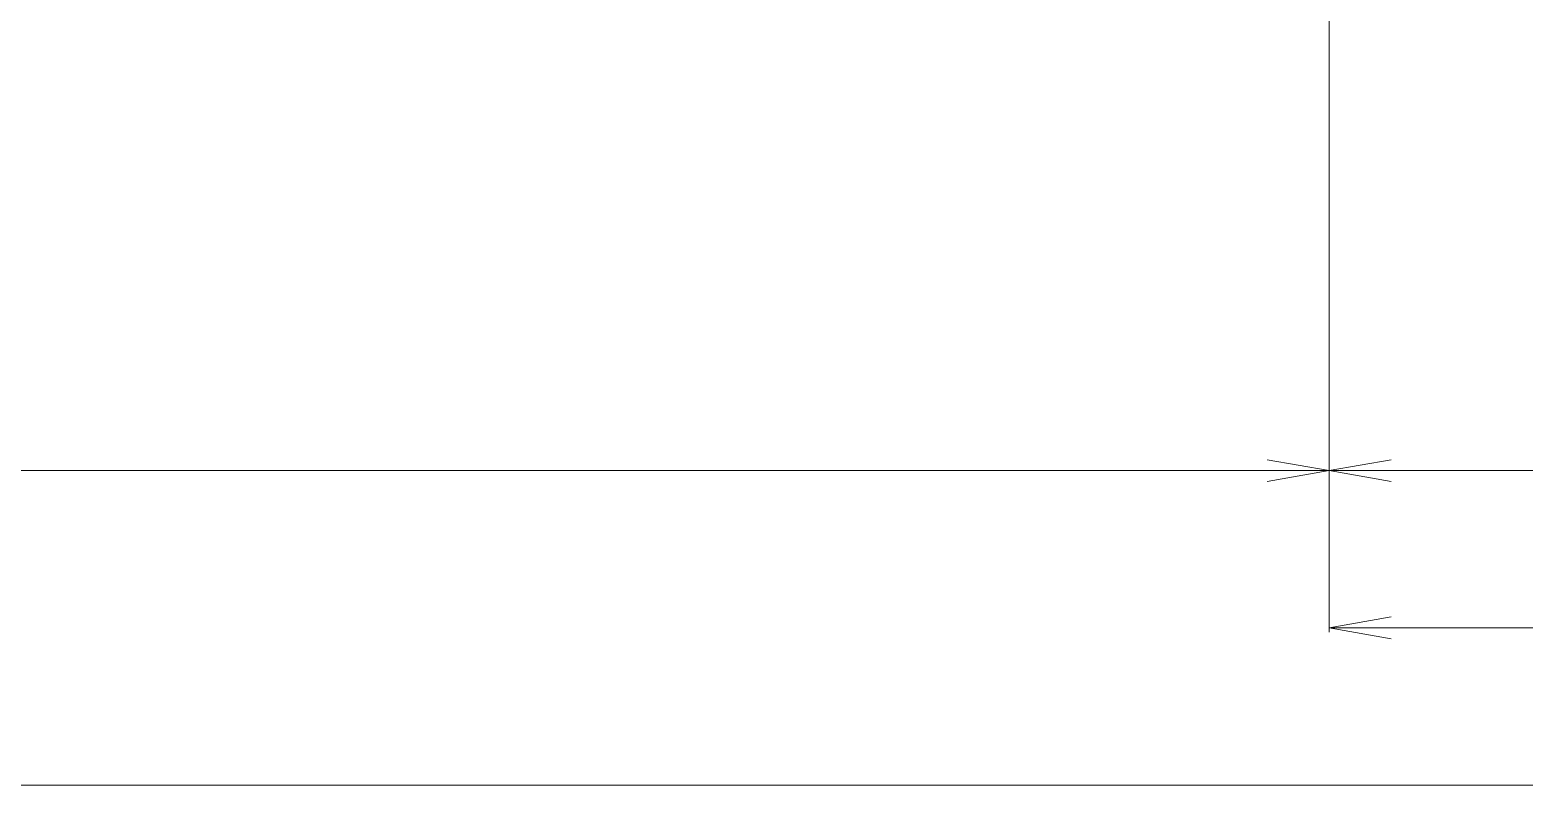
# Model space of a CAD drawing. Header units: millimetres. Extents: x 120 to 10915, y 515 to 8014.
# Drawn here: x 1331 to 2043, y 3800 to 4160 of the extents above; entities that cross this region are included whole.
import ezdxf

# ---------------------------------------------------------------- set-up
doc = ezdxf.new("R2010")
doc.units = ezdxf.units.MM
doc.layers.add('201_Dimensions', color=7, linetype='Continuous', lineweight=13)

# ---------------------------------------------------------------- blocks, each defined once
blk = doc.blocks.new('BLOCK28')
at = {"layer": '201_Dimensions', "color": 2, "lineweight": 18}
for p, q in [((1950, 297), (1950, 48)), ((500.000183, 50), (1950, 50))]:
    blk.add_line(p, q, dxfattribs=at)
blk.add_lwpolyline([(1920.455811, 44.790554), (1950, 50), (1920.455811, 55.209446)], dxfattribs=at)
blk = doc.blocks.new('BLOCK29')
at = {"layer": '201_Dimensions', "color": 2, "lineweight": 18}
blk.add_line((500.000183, -100), (10430.000977, -100), dxfattribs=at)
blk = doc.blocks.new('BLOCK45')
at = {"layer": '201_Dimensions', "color": 2, "lineweight": 18}
for p, q in [((1950, 297), (1950, -27)), ((1950, -25), (6900, -25))]:
    blk.add_line(p, q, dxfattribs=at)
blk.add_lwpolyline([(1979.544189, -19.790554), (1950, -25), (1979.544189, -30.209446)], dxfattribs=at)
blk = doc.blocks.new('BLOCK47')
at = {"layer": '201_Dimensions', "color": 2, "lineweight": 18}
for p, q in [((1950, 297), (1950, 48)), ((1950, 50), (6900, 50))]:
    blk.add_line(p, q, dxfattribs=at)
blk.add_lwpolyline([(1979.544189, 55.209446), (1950, 50), (1979.544189, 44.790554)], dxfattribs=at)

msp = doc.modelspace()

# ---------------------------------------------------------------- block references
at = {"layer": '201_Dimensions', "lineweight": 0}
for name in ['BLOCK29', 'BLOCK28', 'BLOCK45', 'BLOCK47']:
    msp.add_blockref(name, (0, 3900), dxfattribs=at)

doc.saveas('drawing.dxf')
